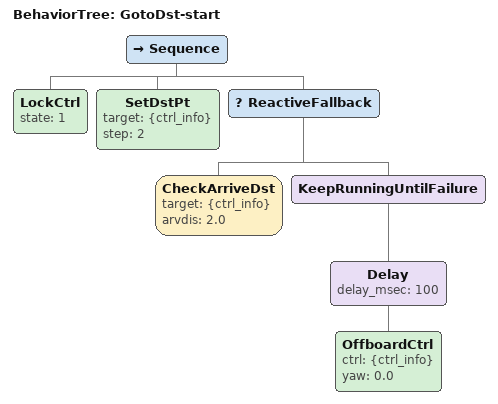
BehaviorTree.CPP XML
<?xml version="1.0" encoding="UTF-8"?>
<root BTCPP_format="4">

    <!-- 目标点飞行测试树 -->
    <BehaviorTree ID="GotoDst-start">
        <Sequence>
            <LockCtrl state="1" />
            <SetDstPt target="{ctrl_info}" step="2" />
            <ReactiveFallback>
                <CheckArriveDst target="{ctrl_info}" arvdis="2.0"/>
                <KeepRunningUntilFailure>
                    <Delay delay_msec="100">
                        <OffboardCtrl ctrl="{ctrl_info}" yaw="0.0"/>
                    </Delay>
                </KeepRunningUntilFailure>
            </ReactiveFallback>
        </Sequence>
    </BehaviorTree>

</root>
